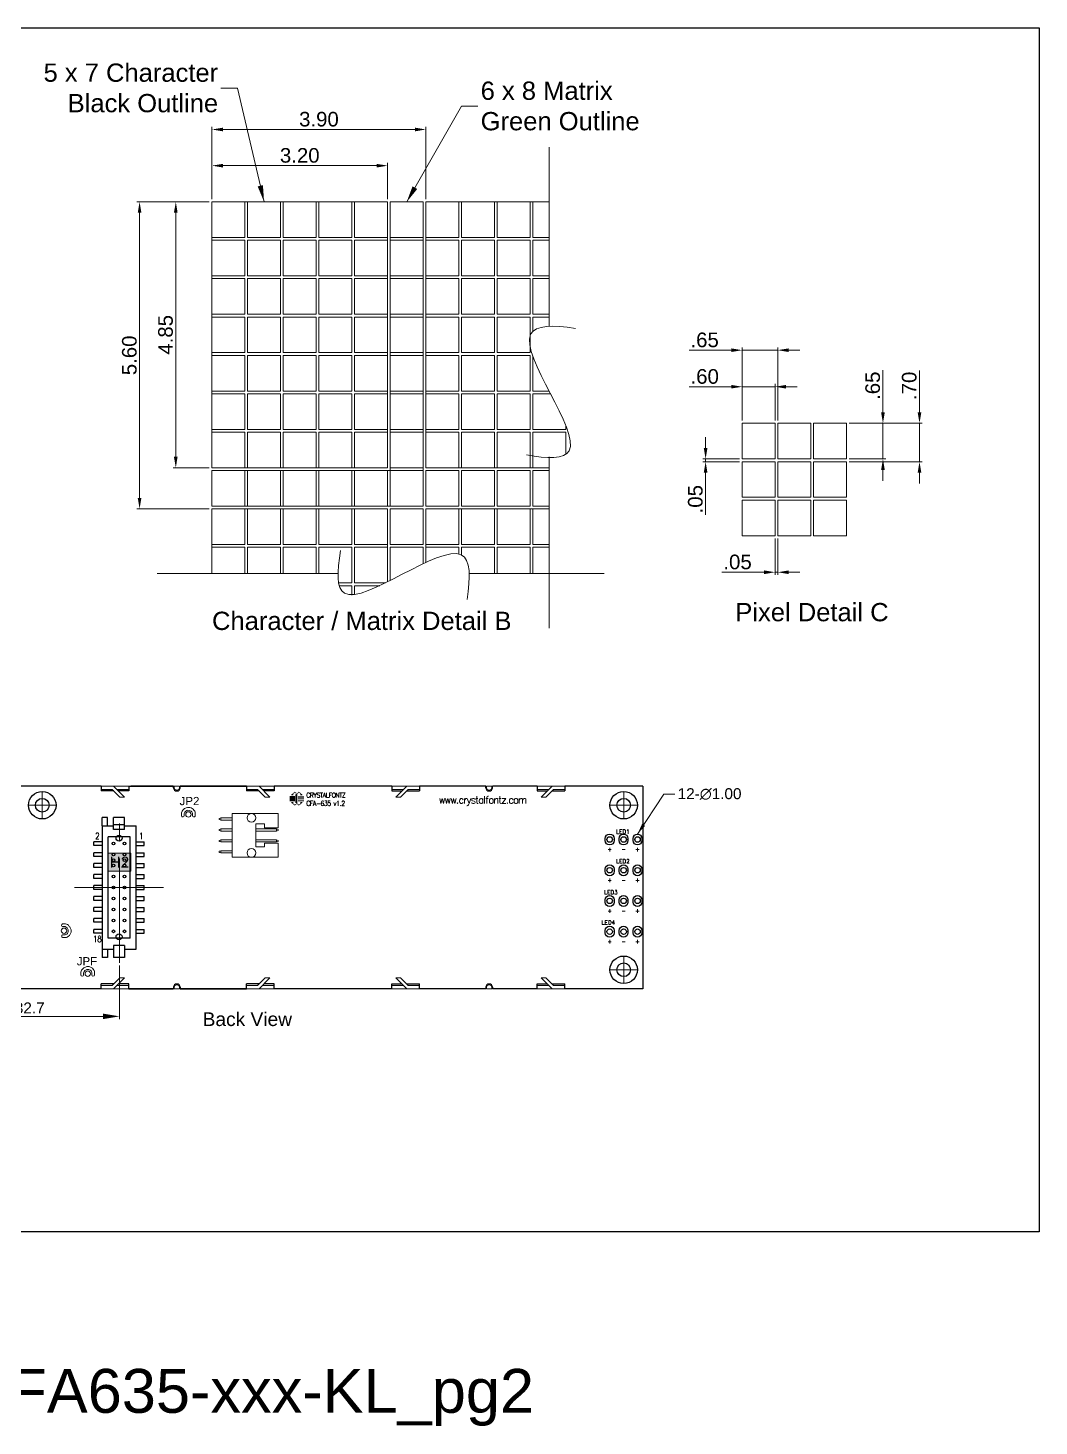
# Model space of a CAD drawing. Extents: x 365 to 1637, y -92 to 444.
# Drawn here: x 461.6 to 645.9, y 188.8 to 443.8 of the extents above; entities that cross this region are included whole.
import ezdxf

# ---------------------------------------------------------------- set-up
doc = ezdxf.new("R2010")
doc.units = 0
doc.linetypes.add('CENTER2', pattern=[28.575, 19.05, -3.175, 3.175, -3.175])
doc.layers.get('DEFPOINTS').update_dxf_attribs({"color": 252, "linetype": 'CONTINUOUS'})
for name, color, linetype, lineweight in [('-Dim_mm', 5, 'CONTINUOUS', 13), ('-Text', 7, 'CONTINUOUS', 9), ('AA Detail', 6, 'CONTINUOUS', 20), ('ACTIVE_AREA', 6, 'CONTINUOUS', 0), ('BEZEL', 7, 'CONTINUOUS', 18), ('CENTER', 1, 'CENTER2', 9), ('Character', 7, 'CONTINUOUS', 20), ('USB', 253, 'CONTINUOUS', 0)]:
    doc.layers.add(name, color=color, linetype=linetype, lineweight=lineweight)
doc.layers.add('OBJ', color=7, linetype='CONTINUOUS')
doc.layers.add('PCB', color=94, linetype='CONTINUOUS')
doc.layers.add('VIEWPORT', color=8, linetype='CONTINUOUS', plot=False)
doc.styles.add('MOBack', font='simplex8.shx', dxfattribs={"height": 2.5})
doc.styles.get("Standard").update_dxf_attribs({"font": 'arial.ttf'})
doc.styles.add('STYLE1', font='arial.ttf')
doc.dimstyles.new('10x LO_mm', dxfattribs={"dimtxt": 2.6666, "dimasz": 2, "dimexe": 0.5, "dimexo": 0.5, "dimgap": 0.5, "dimtad": 1, "dimlfac": 0.1, "dimzin": 4, "dimdsep": 46, "dimtxsty": 'STYLE1', "dimcen": -2.5, "dimclrd": 256, "dimclre": 256, "dimclrt": 256, "dimadec": 0, "dimazin": 0, "dimtp": 0.5, "dimtm": 0.5, "dimtfac": 1, "dimtmove": 0, "dimatfit": 1, "dimfxl": 0, "dimtolj": 1, "dimtzin": 0, "dimlwd": -1, "dimlwe": -1, "dimarcsym": 0})
doc.dimstyles.new('10x_mm', dxfattribs={"dimtxt": 2.66, "dimasz": 2, "dimexe": 0.5, "dimexo": 0.5, "dimgap": 0.5, "dimtad": 1, "dimlfac": 0.1, "dimzin": 4, "dimdsep": 46, "dimtxsty": 'STYLE1', "dimcen": 2.5, "dimclrd": 256, "dimclre": 256, "dimclrt": 256, "dimadec": 0, "dimazin": 0, "dimtp": 0.5, "dimtm": 0.5, "dimtfac": 1, "dimtmove": 0, "dimatfit": 1, "dimfxl": 0, "dimtolj": 1, "dimtzin": 0, "dimlwd": -1, "dimlwe": -1, "dimarcsym": 0})
doc.dimstyles.new('Cfontz_mm', dxfattribs={"dimtxt": 2, "dimasz": 2, "dimexe": 0.5, "dimexo": 0.5, "dimgap": 0.5, "dimtad": 1, "dimzin": 4, "dimdsep": 46, "dimtxsty": 'STYLE1', "dimcen": 2.5, "dimclrd": 256, "dimclre": 256, "dimclrt": 256, "dimadec": 0, "dimazin": 0, "dimtp": 0.5, "dimtm": 0.5, "dimtfac": 1, "dimtmove": 0, "dimatfit": 1, "dimfxl": 0, "dimtolj": 1, "dimtzin": 0, "dimlwd": -1, "dimlwe": -1, "dimarcsym": 0})
doc.dimstyles.new('LO_mm', dxfattribs={"dimtxt": 2.6666, "dimasz": 3, "dimexe": 0.5, "dimexo": 0.5, "dimgap": 0.5, "dimtad": 1, "dimzin": 4, "dimdsep": 46, "dimtxsty": 'STYLE1', "dimcen": -2.5, "dimclrd": 256, "dimclre": 256, "dimclrt": 256, "dimadec": 0, "dimazin": 0, "dimtp": 0.5, "dimtm": 0.5, "dimtfac": 1, "dimtmove": 0, "dimatfit": 1, "dimfxl": 0, "dimtolj": 1, "dimtzin": 0, "dimlwd": -1, "dimlwe": -1, "dimarcsym": 0})

# ---------------------------------------------------------------- blocks, each defined once
blk = doc.blocks.new('*D173')
at = {"layer": '-Dim_mm', "transparency": 16777216}
for p, q in [((589.77, 378.33), (582.11, 378.33)), ((591.77, 372.16), (591.77, 378.83)), ((597.77, 378.33), (591.77, 378.33)), ((597.77, 372.16), (597.77, 378.83)), ((599.77, 378.33), (601.77, 378.33))]:
    blk.add_line(p, q, dxfattribs=at)
for points in [[(589.77, 378.66), (589.77, 378), (591.77, 378.33)], [(599.77, 378.66), (599.77, 378), (597.77, 378.33)]]:
    blk.add_solid(points, dxfattribs=at)
at = {"layer": 'DEFPOINTS', "color": 0, "transparency": 16777216}
for p in [(591.77, 378.33), (591.77, 371.66), (597.77, 371.66)]:
    blk.add_point(p, dxfattribs=at)
at = {"layer": '-Dim_mm', "transparency": 16777216, "insert": (584.94, 380.19), "char_height": 2.667, "attachment_point": 5, "style": 'STYLE1'}
blk.add_mtext('\\A1;.60', dxfattribs=at)
blk = doc.blocks.new('*D174')
at = {"layer": '-Dim_mm', "transparency": 16777216}
for p, q in [((591.77, 372.16), (591.77, 385.5)), ((598.27, 372.16), (598.27, 385.5)), ((589.77, 385), (582.08, 385)), ((598.27, 385), (591.77, 385)), ((600.27, 385), (602.27, 385))]:
    blk.add_line(p, q, dxfattribs=at)
for points in [[(589.77, 385.33), (589.77, 384.66), (591.77, 385)], [(600.27, 385.33), (600.27, 384.66), (598.27, 385)]]:
    blk.add_solid(points, dxfattribs=at)
at = {"layer": 'DEFPOINTS', "color": 0, "transparency": 16777216}
for p in [(591.77, 385), (591.77, 371.66), (598.27, 371.66)]:
    blk.add_point(p, dxfattribs=at)
at = {"layer": '-Dim_mm', "transparency": 16777216, "insert": (584.93, 386.86), "char_height": 2.667, "attachment_point": 5, "style": 'STYLE1'}
blk.add_mtext('\\A1;.65', dxfattribs=at)
blk = doc.blocks.new('*D175')
at = {"layer": '-Dim_mm', "transparency": 16777216}
for p, q in [((617.44, 373.66), (617.44, 381.35)), ((611.27, 371.66), (617.94, 371.66)), ((617.44, 365.16), (617.44, 371.66)), ((611.27, 365.16), (617.94, 365.16)), ((617.44, 363.16), (617.44, 361.16))]:
    blk.add_line(p, q, dxfattribs=at)
for points in [[(617.11, 373.66), (617.77, 373.66), (617.44, 371.66)], [(617.11, 363.16), (617.77, 363.16), (617.44, 365.16)]]:
    blk.add_solid(points, dxfattribs=at)
at = {"layer": 'DEFPOINTS', "color": 0, "transparency": 16777216}
for p in [(610.77, 371.66), (617.44, 371.66), (610.77, 365.16)]:
    blk.add_point(p, dxfattribs=at)
at = {"layer": '-Dim_mm', "transparency": 16777216, "insert": (615.58, 378.51), "char_height": 2.667, "attachment_point": 5, "rotation": 90, "style": 'STYLE1'}
blk.add_mtext('\\A1;.65', dxfattribs=at)
blk = doc.blocks.new('*D176')
at = {"layer": '-Dim_mm', "transparency": 16777216}
for p, q in [((624.11, 373.66), (624.11, 381.32)), ((611.27, 371.66), (624.61, 371.66)), ((624.11, 364.66), (624.11, 371.66)), ((611.27, 364.66), (624.61, 364.66)), ((624.11, 362.66), (624.11, 360.66))]:
    blk.add_line(p, q, dxfattribs=at)
for points in [[(623.77, 373.66), (624.44, 373.66), (624.11, 371.66)], [(623.77, 362.66), (624.44, 362.66), (624.11, 364.66)]]:
    blk.add_solid(points, dxfattribs=at)
at = {"layer": 'DEFPOINTS', "color": 0, "transparency": 16777216}
for p in [(610.77, 371.66), (624.11, 371.66), (610.77, 364.66)]:
    blk.add_point(p, dxfattribs=at)
at = {"layer": '-Dim_mm', "transparency": 16777216, "insert": (622.24, 378.49), "char_height": 2.667, "attachment_point": 5, "rotation": 90, "style": 'STYLE1'}
blk.add_mtext('\\A1;.70', dxfattribs=at)
blk = doc.blocks.new('*D177')
at = {"layer": '-Dim_mm', "transparency": 16777216}
for p, q in [((597.77, 350.66), (597.77, 344)), ((598.27, 350.66), (598.27, 344)), ((595.77, 344.5), (588.08, 344.5)), ((598.27, 344.5), (597.77, 344.5)), ((600.27, 344.5), (602.27, 344.5))]:
    blk.add_line(p, q, dxfattribs=at)
for points in [[(595.77, 344.83), (595.77, 344.16), (597.77, 344.5)], [(600.27, 344.83), (600.27, 344.16), (598.27, 344.5)]]:
    blk.add_solid(points, dxfattribs=at)
at = {"layer": 'DEFPOINTS', "color": 0, "transparency": 16777216}
for p in [(597.77, 351.16), (598.27, 351.16), (597.77, 344.5)]:
    blk.add_point(p, dxfattribs=at)
at = {"layer": '-Dim_mm', "transparency": 16777216, "insert": (590.93, 346.36), "char_height": 2.667, "attachment_point": 5, "style": 'STYLE1'}
blk.add_mtext('\\A1;.05', dxfattribs=at)
blk = doc.blocks.new('*D178')
at = {"layer": '-Dim_mm', "transparency": 16777216}
for p, q in [((585.11, 367.16), (585.11, 369.16)), ((591.27, 365.16), (584.61, 365.16)), ((591.27, 364.66), (584.61, 364.66)), ((585.11, 365.16), (585.11, 364.66)), ((585.11, 362.66), (585.11, 354.97))]:
    blk.add_line(p, q, dxfattribs=at)
for points in [[(584.77, 367.16), (585.44, 367.16), (585.11, 365.16)], [(584.77, 362.66), (585.44, 362.66), (585.11, 364.66)]]:
    blk.add_solid(points, dxfattribs=at)
at = {"layer": 'DEFPOINTS', "color": 0, "transparency": 16777216}
for p in [(585.11, 364.66), (591.77, 365.16), (591.77, 364.66)]:
    blk.add_point(p, dxfattribs=at)
at = {"layer": '-Dim_mm', "transparency": 16777216, "insert": (583.24, 357.82), "char_height": 2.667, "attachment_point": 5, "rotation": 90, "style": 'STYLE1'}
blk.add_mtext('\\A1;.05', dxfattribs=at)
blk = doc.blocks.new('*D188')
at = {"layer": '-Dim_mm', "transparency": 16777216}
for p, q in [((495.11, 412.55), (495.11, 419.15)), ((497.11, 418.65), (525.11, 418.65)), ((527.11, 412.55), (527.11, 419.15))]:
    blk.add_line(p, q, dxfattribs=at)
for points in [[(497.11, 418.98), (497.11, 418.31), (495.11, 418.65)], [(525.11, 418.98), (525.11, 418.31), (527.11, 418.65)]]:
    blk.add_solid(points, dxfattribs=at)
at = {"layer": 'DEFPOINTS', "color": 0, "transparency": 16777216}
for p in [(527.11, 418.65), (495.11, 412.05), (527.11, 412.05)]:
    blk.add_point(p, dxfattribs=at)
at = {"layer": '-Dim_mm', "transparency": 16777216, "insert": (511.11, 420.51), "char_height": 2.66, "attachment_point": 5, "style": 'STYLE1'}
blk.add_mtext('\\A1;3.20', dxfattribs=at)
blk = doc.blocks.new('*D189')
at = {"layer": '-Dim_mm', "transparency": 16777216}
for p, q in [((495.11, 412.55), (495.11, 425.75)), ((497.11, 425.25), (532.11, 425.25)), ((534.11, 412.55), (534.11, 425.75))]:
    blk.add_line(p, q, dxfattribs=at)
for points in [[(497.11, 425.58), (497.11, 424.91), (495.11, 425.25)], [(532.11, 425.58), (532.11, 424.91), (534.11, 425.25)]]:
    blk.add_solid(points, dxfattribs=at)
at = {"layer": 'DEFPOINTS', "color": 0, "transparency": 16777216}
for p in [(534.11, 425.25), (495.11, 412.05), (534.11, 412.05)]:
    blk.add_point(p, dxfattribs=at)
at = {"layer": '-Dim_mm', "transparency": 16777216, "insert": (514.61, 427.11), "char_height": 2.66, "attachment_point": 5, "style": 'STYLE1'}
blk.add_mtext('\\A1;3.90', dxfattribs=at)
blk = doc.blocks.new('*D190')
at = {"layer": '-Dim_mm', "transparency": 16777216}
for p, q in [((494.61, 412.05), (488.01, 412.05)), ((488.51, 410.05), (488.51, 365.55)), ((494.61, 363.55), (488.01, 363.55))]:
    blk.add_line(p, q, dxfattribs=at)
for points in [[(488.17, 410.05), (488.84, 410.05), (488.51, 412.05)], [(488.17, 365.55), (488.84, 365.55), (488.51, 363.55)]]:
    blk.add_solid(points, dxfattribs=at)
at = {"layer": 'DEFPOINTS', "color": 0, "transparency": 16777216}
for p in [(495.11, 412.05), (488.51, 363.55), (495.11, 363.55)]:
    blk.add_point(p, dxfattribs=at)
at = {"layer": '-Dim_mm', "transparency": 16777216, "insert": (486.65, 387.8), "char_height": 2.66, "attachment_point": 5, "rotation": 90, "style": 'STYLE1'}
blk.add_mtext('\\A1;4.85', dxfattribs=at)
blk = doc.blocks.new('*D191')
at = {"layer": '-Dim_mm', "transparency": 16777216}
for p, q in [((494.61, 412.05), (481.41, 412.05)), ((481.91, 410.05), (481.91, 358.05)), ((494.61, 356.05), (481.41, 356.05))]:
    blk.add_line(p, q, dxfattribs=at)
for points in [[(481.57, 410.05), (482.24, 410.05), (481.91, 412.05)], [(481.57, 358.05), (482.24, 358.05), (481.91, 356.05)]]:
    blk.add_solid(points, dxfattribs=at)
at = {"layer": 'DEFPOINTS', "color": 0, "transparency": 16777216}
for p in [(495.11, 412.05), (481.91, 356.05), (495.11, 356.05)]:
    blk.add_point(p, dxfattribs=at)
at = {"layer": '-Dim_mm', "transparency": 16777216, "insert": (480.05, 384.05), "char_height": 2.66, "attachment_point": 5, "rotation": 90, "style": 'STYLE1'}
blk.add_mtext('\\A1;5.60', dxfattribs=at)
blk = doc.blocks.new('*D194')
at = {"layer": '-Dim_mm', "transparency": 16777216}
for p, q in [((445.53, 273.75), (445.53, 263)), ((478.23, 272.75), (478.23, 263)), ((475.23, 263.5), (448.53, 263.5))]:
    blk.add_line(p, q, dxfattribs=at)
for points in [[(448.53, 264), (448.53, 263), (445.53, 263.5)], [(475.23, 264), (475.23, 263), (478.23, 263.5)]]:
    blk.add_solid(points, dxfattribs=at)
at = {"layer": 'DEFPOINTS', "color": 0, "transparency": 16777216}
for p in [(445.53, 274.25), (478.23, 273.25), (445.53, 263.5)]:
    blk.add_point(p, dxfattribs=at)
at = {"layer": '-Dim_mm', "transparency": 16777216, "insert": (461.88, 265.02), "char_height": 2, "attachment_point": 5, "style": 'STYLE1'}
blk.add_mtext('\\A1;32.7', dxfattribs=at)

msp = doc.modelspace()

# ---------------------------------------------------------------- hatches: boundary and pattern name
at = {"layer": '-Text'}
msp.add_hatch(color=9, dxfattribs=at).paths.add_polyline_path([(476.162, 293.239), (480.304, 293.239), (480.304, 290.002), (476.162, 290.002)])

# ---------------------------------------------------------------- linework, layer by layer
at = {"layer": '-Dim_mm'}
for p, q in [((556.608, 389.345), (556.608, 422.047)), ((556.608, 365.556), (556.608, 334.276)), ((518.079, 344.276), (485.108, 344.276)), ((542.002, 344.276), (566.608, 344.276))]:
    msp.add_line(p, q, dxfattribs=at)
for points in [[(552.43, 365.901), (556.255, 365.226), (566.887, 364.763), (546.466, 389.714), (557.328, 389.582), (561.367, 388.981)], [(518.558, 348.453), (517.883, 344.628), (517.421, 333.996), (542.372, 354.417), (542.24, 343.555), (541.638, 339.516)]]:
    msp.add_open_spline(points, degree=3, knots=[1.7718232, 1.7718232, 1.7718232, 1.7718232, 5.4594585, 14.4190278, 18.2769935, 18.2769935, 18.2769935, 18.2769935], dxfattribs=at)
at = {"layer": '-Text', "color": 251}
msp.add_lwpolyline([(476.162, 293.239), (480.304, 293.239), (480.304, 290.002), (476.162, 290.002)], close=True, dxfattribs=at)
at = {"layer": 'AA Detail'}
for points in [[(591.773, 371.663), (597.773, 371.663), (597.773, 365.163), (591.773, 365.163)], [(598.273, 371.663), (604.273, 371.663), (604.273, 365.163), (598.273, 365.163)], [(604.773, 371.663), (610.773, 371.663), (610.773, 365.163), (604.773, 365.163)], [(591.773, 364.663), (597.773, 364.663), (597.773, 358.163), (591.773, 358.163)], [(598.273, 364.663), (604.273, 364.663), (604.273, 358.163), (598.273, 358.163)], [(604.773, 364.663), (610.773, 364.663), (610.773, 358.163), (604.773, 358.163)], [(591.773, 357.663), (597.773, 357.663), (597.773, 351.163), (591.773, 351.163)], [(598.273, 357.663), (604.273, 357.663), (604.273, 351.163), (598.273, 351.163)], [(604.773, 357.663), (610.773, 357.663), (610.773, 351.163), (604.773, 351.163)]]:
    msp.add_lwpolyline(points, close=True, dxfattribs=at)
at = {"layer": 'ACTIVE_AREA'}
for points in [[(501.108, 412.047), (495.108, 412.047), (495.108, 405.547), (501.108, 405.547)], [(507.608, 412.047), (501.608, 412.047), (501.608, 405.547), (507.608, 405.547)], [(514.108, 412.047), (508.108, 412.047), (508.108, 405.547), (514.108, 405.547)], [(520.608, 412.047), (514.608, 412.047), (514.608, 405.547), (520.608, 405.547)], [(527.108, 412.047), (521.108, 412.047), (521.108, 405.547), (527.108, 405.547)], [(533.608, 412.047), (527.608, 412.047), (527.608, 405.547), (533.608, 405.547)], [(540.108, 412.047), (534.108, 412.047), (534.108, 405.547), (540.108, 405.547)], [(546.608, 412.047), (540.608, 412.047), (540.608, 405.547), (546.608, 405.547)], [(553.108, 412.047), (547.108, 412.047), (547.108, 405.547), (553.108, 405.547)], [(501.108, 405.047), (495.108, 405.047), (495.108, 398.547), (501.108, 398.547)], [(507.608, 405.047), (501.608, 405.047), (501.608, 398.547), (507.608, 398.547)], [(514.108, 405.047), (508.108, 405.047), (508.108, 398.547), (514.108, 398.547)], [(520.608, 405.047), (514.608, 405.047), (514.608, 398.547), (520.608, 398.547)], [(527.108, 405.047), (521.108, 405.047), (521.108, 398.547), (527.108, 398.547)], [(533.608, 405.047), (527.608, 405.047), (527.608, 398.547), (533.608, 398.547)], [(540.108, 405.047), (534.108, 405.047), (534.108, 398.547), (540.108, 398.547)], [(546.608, 405.047), (540.608, 405.047), (540.608, 398.547), (546.608, 398.547)], [(553.108, 405.047), (547.108, 405.047), (547.108, 398.547), (553.108, 398.547)], [(501.108, 398.047), (495.108, 398.047), (495.108, 391.547), (501.108, 391.547)], [(507.608, 398.047), (501.608, 398.047), (501.608, 391.547), (507.608, 391.547)], [(514.108, 398.047), (508.108, 398.047), (508.108, 391.547), (514.108, 391.547)], [(520.608, 398.047), (514.608, 398.047), (514.608, 391.547), (520.608, 391.547)], [(527.108, 398.047), (521.108, 398.047), (521.108, 391.547), (527.108, 391.547)], [(533.608, 398.047), (527.608, 398.047), (527.608, 391.547), (533.608, 391.547)], [(540.108, 398.047), (534.108, 398.047), (534.108, 391.547), (540.108, 391.547)], [(546.608, 398.047), (540.608, 398.047), (540.608, 391.547), (546.608, 391.547)], [(553.108, 398.047), (547.108, 398.047), (547.108, 391.547), (553.108, 391.547)], [(501.108, 391.047), (495.108, 391.047), (495.108, 384.547), (501.108, 384.547)], [(507.608, 391.047), (501.608, 391.047), (501.608, 384.547), (507.608, 384.547)], [(514.108, 391.047), (508.108, 391.047), (508.108, 384.547), (514.108, 384.547)], [(520.608, 391.047), (514.608, 391.047), (514.608, 384.547), (520.608, 384.547)], [(527.108, 391.047), (521.108, 391.047), (521.108, 384.547), (527.108, 384.547)], [(533.608, 391.047), (527.608, 391.047), (527.608, 384.547), (533.608, 384.547)], [(540.108, 391.047), (534.108, 391.047), (534.108, 384.547), (540.108, 384.547)], [(546.608, 391.047), (540.608, 391.047), (540.608, 384.547), (546.608, 384.547)], [(553.108, 391.047), (547.108, 391.047), (547.108, 384.547), (553.108, 384.547)], [(501.108, 384.047), (495.108, 384.047), (495.108, 377.547), (501.108, 377.547)], [(507.608, 384.047), (501.608, 384.047), (501.608, 377.547), (507.608, 377.547)], [(514.108, 384.047), (508.108, 384.047), (508.108, 377.547), (514.108, 377.547)], [(520.608, 384.047), (514.608, 384.047), (514.608, 377.547), (520.608, 377.547)], [(527.108, 384.047), (521.108, 384.047), (521.108, 377.547), (527.108, 377.547)], [(533.608, 384.047), (527.608, 384.047), (527.608, 377.547), (533.608, 377.547)], [(540.108, 384.047), (534.108, 384.047), (534.108, 377.547), (540.108, 377.547)], [(546.608, 384.047), (540.608, 384.047), (540.608, 377.547), (546.608, 377.547)], [(553.108, 384.047), (547.108, 384.047), (547.108, 377.547), (553.108, 377.547)], [(501.108, 377.047), (495.108, 377.047), (495.108, 370.547), (501.108, 370.547)], [(507.608, 377.047), (501.608, 377.047), (501.608, 370.547), (507.608, 370.547)], [(514.108, 377.047), (508.108, 377.047), (508.108, 370.547), (514.108, 370.547)], [(520.608, 377.047), (514.608, 377.047), (514.608, 370.547), (520.608, 370.547)], [(527.108, 377.047), (521.108, 377.047), (521.108, 370.547), (527.108, 370.547)], [(533.608, 377.047), (527.608, 377.047), (527.608, 370.547), (533.608, 370.547)], [(540.108, 377.047), (534.108, 377.047), (534.108, 370.547), (540.108, 370.547)], [(546.608, 377.047), (540.608, 377.047), (540.608, 370.547), (546.608, 370.547)], [(553.108, 377.047), (547.108, 377.047), (547.108, 370.547), (553.108, 370.547)], [(501.108, 370.047), (495.108, 370.047), (495.108, 363.547), (501.108, 363.547)], [(507.608, 370.047), (501.608, 370.047), (501.608, 363.547), (507.608, 363.547)], [(514.108, 370.047), (508.108, 370.047), (508.108, 363.547), (514.108, 363.547)], [(520.608, 370.047), (514.608, 370.047), (514.608, 363.547), (520.608, 363.547)], [(527.108, 370.047), (521.108, 370.047), (521.108, 363.547), (527.108, 363.547)], [(533.608, 370.047), (527.608, 370.047), (527.608, 363.547), (533.608, 363.547)], [(540.108, 370.047), (534.108, 370.047), (534.108, 363.547), (540.108, 363.547)], [(546.608, 370.047), (540.608, 370.047), (540.608, 363.547), (546.608, 363.547)], [(553.108, 370.047), (547.108, 370.047), (547.108, 363.547), (553.108, 363.547)], [(501.108, 363.047), (495.108, 363.047), (495.108, 356.547), (501.108, 356.547)], [(507.608, 363.047), (501.608, 363.047), (501.608, 356.547), (507.608, 356.547)], [(514.108, 363.047), (508.108, 363.047), (508.108, 356.547), (514.108, 356.547)], [(520.608, 363.047), (514.608, 363.047), (514.608, 356.547), (520.608, 356.547)], [(527.108, 363.047), (521.108, 363.047), (521.108, 356.547), (527.108, 356.547)], [(533.608, 363.047), (527.608, 363.047), (527.608, 356.547), (533.608, 356.547)], [(540.108, 363.047), (534.108, 363.047), (534.108, 356.547), (540.108, 356.547)], [(546.608, 363.047), (540.608, 363.047), (540.608, 356.547), (546.608, 356.547)], [(553.108, 363.047), (547.108, 363.047), (547.108, 356.547), (553.108, 356.547)], [(501.108, 356.047), (495.108, 356.047), (495.108, 349.547), (501.108, 349.547)], [(507.608, 356.047), (501.608, 356.047), (501.608, 349.547), (507.608, 349.547)], [(514.108, 356.047), (508.108, 356.047), (508.108, 349.547), (514.108, 349.547)], [(520.608, 356.047), (514.608, 356.047), (514.608, 349.547), (520.608, 349.547)], [(527.108, 356.047), (521.108, 356.047), (521.108, 349.547), (527.108, 349.547)], [(533.608, 356.047), (527.608, 356.047), (527.608, 349.547), (533.608, 349.547)], [(540.108, 356.047), (534.108, 356.047), (534.108, 349.547), (540.108, 349.547)], [(546.608, 356.047), (540.608, 356.047), (540.608, 349.547), (546.608, 349.547)], [(553.108, 356.047), (547.108, 356.047), (547.108, 349.547), (553.108, 349.547)]]:
    msp.add_lwpolyline(points, close=True, dxfattribs=at)
for points in [[(556.608, 412.047), (553.608, 412.047), (553.608, 405.547), (556.608, 405.547)], [(556.608, 405.047), (553.608, 405.047), (553.608, 398.547), (556.608, 398.547)], [(556.608, 398.047), (553.608, 398.047), (553.608, 391.547), (556.608, 391.547)], [(556.608, 391.047), (553.608, 391.047), (553.608, 388.433)], [(553.608, 383.836), (553.608, 377.547), (556.558, 377.547)], [(556.817, 377.047), (553.608, 377.047), (553.608, 370.547), (559.608, 370.547), (559.608, 371.275)], [(559.608, 365.989), (559.608, 370.047), (553.608, 370.047), (553.608, 363.547), (556.608, 363.547)], [(556.608, 363.047), (553.608, 363.047), (553.608, 356.547), (556.608, 356.547)], [(556.608, 356.047), (553.608, 356.047), (553.608, 349.547), (556.608, 349.547)], [(501.108, 344.276), (501.108, 349.047), (495.108, 349.047), (495.108, 344.276)], [(507.608, 344.276), (507.608, 349.047), (501.608, 349.047), (501.608, 344.276)], [(514.108, 344.276), (514.108, 349.047), (508.108, 349.047), (508.108, 344.276)], [(518.191, 342.547), (520.608, 342.547), (520.608, 349.047), (514.608, 349.047), (514.608, 344.276)], [(527.108, 342.735), (527.108, 349.047), (521.108, 349.047), (521.108, 342.547), (526.729, 342.547)], [(533.608, 346.042), (533.608, 349.047), (527.608, 349.047), (527.608, 342.986)], [(540.108, 347.831), (540.108, 349.047), (534.108, 349.047), (534.108, 346.277)], [(546.608, 344.276), (546.608, 349.047), (540.608, 349.047), (540.608, 347.645)], [(553.108, 344.276), (553.108, 349.047), (547.108, 349.047), (547.108, 344.276)], [(556.608, 349.047), (553.608, 349.047), (553.608, 344.276)], [(520.608, 340.322), (520.608, 342.047), (518.308, 342.047)], [(525.69, 342.047), (521.108, 342.047), (521.108, 340.563)]]:
    msp.add_lwpolyline(points, dxfattribs=at)
at = {"layer": 'BEZEL'}
for p, q in [((479.919, 305.502), (474.919, 305.502)), ((476.934, 304.902), (474.919, 304.902)), ((476.934, 304.902), (478.334, 303.502)), ((477.182, 305.502), (479.183, 303.502)), ((479.919, 304.902), (477.782, 304.902)), ((478.334, 303.502), (479.183, 303.502)), ((488.694, 304.902), (488.694, 304.902)), ((506.419, 305.502), (501.419, 305.502)), ((503.434, 304.902), (501.419, 304.902)), ((503.434, 304.902), (504.834, 303.502)), ((503.682, 305.502), (505.683, 303.502)), ((506.419, 304.902), (504.282, 304.902)), ((504.834, 303.502), (505.683, 303.502)), ((527.919, 305.502), (532.919, 305.502)), ((527.919, 304.902), (530.055, 304.902)), ((530.655, 305.502), (528.655, 303.502)), ((529.503, 303.502), (528.655, 303.502)), ((530.904, 304.902), (529.503, 303.502)), ((530.904, 304.902), (532.919, 304.902)), ((554.419, 305.502), (559.419, 305.502)), ((554.419, 304.902), (556.555, 304.902)), ((557.155, 305.502), (555.155, 303.502)), ((556.003, 303.502), (555.155, 303.502)), ((557.404, 304.902), (556.003, 303.502)), ((557.404, 304.902), (559.419, 304.902)), ((476.934, 269.102), (478.334, 270.503)), ((477.182, 268.502), (479.183, 270.503)), ((478.334, 270.503), (479.183, 270.503)), ((503.434, 269.102), (504.834, 270.503)), ((503.682, 268.502), (505.683, 270.503)), ((504.834, 270.503), (505.683, 270.503)), ((529.503, 270.503), (528.655, 270.503)), ((530.655, 268.502), (528.655, 270.503)), ((530.904, 269.102), (529.503, 270.503)), ((556.003, 270.503), (555.155, 270.503)), ((557.155, 268.502), (555.155, 270.503)), ((557.404, 269.102), (556.003, 270.503)), ((476.934, 269.102), (474.919, 269.102)), ((479.919, 268.502), (474.919, 268.502)), ((479.919, 269.102), (477.782, 269.102)), ((503.434, 269.102), (501.419, 269.102)), ((506.419, 268.502), (501.419, 268.502)), ((506.419, 269.102), (504.282, 269.102)), ((527.919, 269.102), (530.055, 269.102)), ((527.919, 268.502), (532.919, 268.502)), ((530.904, 269.102), (532.919, 269.102)), ((554.419, 269.102), (556.555, 269.102)), ((554.419, 268.502), (559.419, 268.502)), ((557.404, 269.102), (559.419, 269.102))]:
    msp.add_line(p, q, dxfattribs=at)
for points in [[(488.194, 305.502), (488.194, 305.251, 0.4142136), (488.694, 304.751, 0.4142136), (489.194, 305.251), (489.194, 305.502)], [(545.144, 305.502), (545.144, 305.251, 0.4142136), (545.644, 304.751, 0.4142136), (546.144, 305.251), (546.144, 305.502)], [(488.194, 268.502), (488.194, 268.753, -0.4142136), (488.694, 269.253, -0.4142136), (489.194, 268.753), (489.194, 268.502)], [(545.144, 268.502), (545.144, 268.753, -0.4142136), (545.644, 269.253, -0.4142136), (546.144, 268.753), (546.144, 268.502)]]:
    msp.add_lwpolyline(points, format="xyb", close=True, dxfattribs=at)
at = {"layer": 'CENTER'}
for p, q in [((464.169, 299.502), (464.169, 304.502)), ((570.169, 299.502), (570.169, 304.502)), ((461.669, 302.002), (466.669, 302.002)), ((567.669, 302.002), (572.669, 302.002)), ((478.233, 273.252), (478.233, 300.752)), ((470.069, 287.002), (486.269, 287.002)), ((570.169, 269.502), (570.169, 274.502)), ((567.669, 272.002), (572.669, 272.002))]:
    msp.add_line(p, q, dxfattribs=at)
at = {"layer": 'Character'}
msp.add_lwpolyline([(495.108, 363.547), (527.108, 363.547), (527.108, 412.047), (495.108, 412.047)], close=True, dxfattribs=at)
at = {"layer": 'Character', "color": 3}
msp.add_lwpolyline([(533.608, 412.047), (533.608, 356.547), (495.108, 356.547), (495.108, 363.047), (527.608, 363.047), (527.608, 412.047)], close=True, dxfattribs=at)
at = {"layer": 'Character'}
for points in [[(556.608, 412.047), (534.108, 412.047), (534.108, 363.547), (556.608, 363.547)], [(527.108, 342.735), (527.108, 356.047), (495.108, 356.047), (495.108, 344.276)], [(556.608, 356.047), (534.108, 356.047), (534.108, 346.277)]]:
    msp.add_lwpolyline(points, dxfattribs=at)
at = {"layer": 'OBJ'}
for p, q in [((476.069, 299.752), (475.069, 299.752)), ((475.069, 298.252), (475.069, 299.752)), ((476.069, 298.252), (476.069, 299.752))]:
    msp.add_line(p, q, dxfattribs=at)
at = {"layer": 'OBJ', "ltscale": 0.1}
for p, q in [((477.169, 297.56), (477.169, 299.752)), ((479.169, 299.752), (477.169, 299.752)), ((479.169, 298.451), (477.169, 298.451)), ((479.169, 297.56), (479.169, 299.752)), ((475.069, 298.252), (475.069, 275.752)), ((475.069, 298.252), (477.169, 298.252)), ((476.169, 277.752), (476.169, 296.252)), ((480.169, 296.252), (476.169, 296.252)), ((479.169, 297.56), (477.169, 297.56)), ((479.169, 298.252), (481.269, 298.252)), ((480.169, 277.752), (480.169, 296.252)), ((481.269, 275.752), (481.269, 298.252)), ((475.069, 295.352), (473.569, 295.352)), ((473.569, 294.652), (473.569, 295.352)), ((475.069, 294.652), (473.569, 294.652)), ((475.069, 293.352), (473.569, 293.352)), ((473.569, 292.652), (473.569, 293.352)), ((481.269, 295.352), (482.769, 295.352)), ((481.269, 294.652), (482.769, 294.652)), ((481.269, 293.352), (482.769, 293.352)), ((482.769, 294.652), (482.769, 295.352)), ((482.769, 292.652), (482.769, 293.352)), ((475.069, 292.652), (473.569, 292.652)), ((475.069, 291.352), (473.569, 291.352)), ((473.569, 290.652), (473.569, 291.352)), ((481.269, 292.652), (482.769, 292.652)), ((481.269, 291.352), (482.769, 291.352)), ((482.769, 290.652), (482.769, 291.352)), ((475.069, 290.652), (473.569, 290.652)), ((475.069, 289.352), (473.569, 289.352)), ((473.569, 288.652), (473.569, 289.352)), ((475.069, 288.652), (473.569, 288.652)), ((481.269, 290.652), (482.769, 290.652)), ((481.269, 289.352), (482.769, 289.352)), ((481.269, 288.652), (482.769, 288.652)), ((482.769, 288.652), (482.769, 289.352)), ((475.069, 287.352), (473.569, 287.352)), ((473.569, 286.652), (473.569, 287.352)), ((475.069, 286.652), (473.569, 286.652)), ((481.269, 287.352), (482.769, 287.352)), ((481.269, 286.652), (482.769, 286.652)), ((482.769, 286.652), (482.769, 287.352)), ((475.069, 285.352), (473.569, 285.352)), ((473.569, 284.652), (473.569, 285.352)), ((475.069, 284.652), (473.569, 284.652)), ((475.069, 283.352), (473.569, 283.352)), ((473.569, 282.652), (473.569, 283.352)), ((481.269, 285.352), (482.769, 285.352)), ((481.269, 284.652), (482.769, 284.652)), ((481.269, 283.352), (482.769, 283.352)), ((482.769, 284.652), (482.769, 285.352)), ((482.769, 282.652), (482.769, 283.352)), ((475.069, 282.652), (473.569, 282.652)), ((475.069, 281.352), (473.569, 281.352)), ((473.569, 280.652), (473.569, 281.352)), ((475.069, 280.652), (473.569, 280.652)), ((481.269, 282.652), (482.769, 282.652)), ((481.269, 281.352), (482.769, 281.352)), ((481.269, 280.652), (482.769, 280.652)), ((482.769, 280.652), (482.769, 281.352)), ((475.069, 279.352), (473.569, 279.352)), ((473.569, 278.652), (473.569, 279.352)), ((475.069, 278.652), (473.569, 278.652)), ((481.269, 279.352), (482.769, 279.352)), ((481.269, 278.652), (482.769, 278.652)), ((482.769, 278.652), (482.769, 279.352)), ((475.069, 275.752), (475.069, 274.252)), ((475.069, 275.752), (477.169, 275.752)), ((476.069, 275.752), (476.069, 274.252)), ((480.169, 277.752), (476.169, 277.752)), ((477.169, 276.444), (477.169, 274.252)), ((479.169, 276.444), (477.169, 276.444)), ((479.169, 276.444), (479.169, 274.252)), ((479.169, 275.752), (481.269, 275.752)), ((476.069, 274.252), (475.069, 274.252)), ((479.169, 274.252), (477.169, 274.252))]:
    msp.add_line(p, q, dxfattribs=at)
at = {"layer": 'OBJ', "linetype": 'Continuous', "lineweight": 0, "flags": 128}
for points in [[(489.572, 300.06), (489.572, 300.604), (489.612, 300.796), (489.692, 300.936), (489.816, 301.112), (490.004, 301.281), (490.124, 301.385), (490.264, 301.473), (490.408, 301.521), (490.62, 301.609), (491.057, 301.605), (491.293, 301.533), (491.661, 301.301), (491.817, 301.125), (491.957, 300.92), (492.029, 300.768), (492.041, 300.04), (491.997, 299.947), (491.905, 299.899), (491.733, 299.895), (491.625, 299.951), (491.577, 300.056), (491.581, 300.556), (491.505, 300.672), (491.433, 300.824), (491.293, 300.932), (491.141, 301.008), (490.988, 301.064), (490.672, 301.08), (490.516, 301.024), (490.252, 300.876), (490.136, 300.716), (490.06, 300.504), (490.024, 300.312), (490.024, 300.044), (489.956, 299.951), (489.844, 299.891), (489.684, 299.903), (489.608, 299.96), (489.572, 300.048)], [(467.868, 280.349), (468.412, 280.349), (468.605, 280.309), (468.745, 280.229), (468.921, 280.105), (469.089, 279.917), (469.193, 279.797), (469.281, 279.657), (469.329, 279.513), (469.417, 279.301), (469.413, 278.864), (469.341, 278.628), (469.109, 278.26), (468.933, 278.104), (468.729, 277.964), (468.577, 277.892), (467.848, 277.88), (467.756, 277.924), (467.708, 278.016), (467.704, 278.188), (467.76, 278.296), (467.864, 278.344), (468.364, 278.34), (468.48, 278.416), (468.633, 278.488), (468.741, 278.628), (468.817, 278.78), (468.873, 278.932), (468.889, 279.249), (468.833, 279.405), (468.685, 279.669), (468.525, 279.785), (468.312, 279.861), (468.12, 279.897), (467.852, 279.897), (467.76, 279.965), (467.7, 280.077), (467.712, 280.237), (467.768, 280.313), (467.856, 280.349)], [(471.216, 271.02), (471.216, 271.565), (471.256, 271.757), (471.336, 271.897), (471.46, 272.073), (471.648, 272.241), (471.768, 272.346), (471.908, 272.434), (472.052, 272.482), (472.265, 272.57), (472.701, 272.566), (472.937, 272.494), (473.305, 272.262), (473.461, 272.085), (473.601, 271.881), (473.673, 271.729), (473.685, 271), (473.641, 270.908), (473.549, 270.86), (473.377, 270.856), (473.269, 270.912), (473.221, 271.016), (473.225, 271.517), (473.149, 271.633), (473.077, 271.785), (472.937, 271.893), (472.785, 271.969), (472.633, 272.025), (472.317, 272.041), (472.16, 271.985), (471.896, 271.837), (471.78, 271.677), (471.704, 271.465), (471.668, 271.273), (471.668, 271.004), (471.6, 270.912), (471.488, 270.852), (471.328, 270.864), (471.252, 270.92), (471.216, 271.008)]]:
    msp.add_lwpolyline(points, dxfattribs=at)
at = {"layer": 'OBJ', "linetype": 'Continuous', "lineweight": 0}
for centre in [(490.808, 300.32), (468.128, 279.113), (472.453, 271.281)]:
    msp.add_circle(centre, 0.494, dxfattribs=at)
at = {"layer": 'OBJ'}
for centre, radius in [((478.169, 296.002), 0.55), ((477.169, 295.002), 0.25), ((477.169, 293.002), 0.25), ((479.169, 295.002), 0.25), ((479.169, 293.002), 0.25), ((477.169, 292.002), 0.25), ((479.169, 292.002), 0.25)]:
    msp.add_circle(centre, radius, dxfattribs=at)
at = {"layer": 'OBJ', "ltscale": 0.1}
for centre, radius in [((477.169, 291.002), 0.25), ((479.169, 291.002), 0.25), ((477.169, 289.002), 0.25), ((479.169, 289.002), 0.25), ((477.169, 287.002), 0.25), ((479.169, 287.002), 0.25), ((477.169, 285.002), 0.25), ((477.169, 283.002), 0.25), ((479.169, 285.002), 0.25), ((479.169, 283.002), 0.25), ((477.169, 281.002), 0.25), ((479.169, 281.002), 0.25), ((477.169, 279.002), 0.25), ((478.169, 278.002), 0.55), ((479.169, 279.002), 0.25)]:
    msp.add_circle(centre, radius, dxfattribs=at)
at = {"layer": 'OBJ', "color": 255}
for points in [[(509.267, 303.706), (510.221, 303.706), (509.267, 302.698), (510.221, 302.698)], [(509.582, 303.958), (510.212, 304.462), (509.96, 304.099), (510.212, 304.3)], [(509.96, 303.8), (509.582, 303.8), (509.96, 304.099), (509.582, 303.958)], [(510.212, 304.3), (510.402, 304.148), (510.212, 304.462), (510.503, 304.228)], [(510.316, 303.958), (510.946, 304.462), (510.694, 304.099), (510.946, 304.3)], [(510.316, 303.958), (510.316, 302.446), (510.694, 304.099), (510.694, 302.304)], [(510.788, 303.58), (510.788, 303.706), (511.891, 303.58), (511.891, 303.706)], [(510.788, 303.485), (510.788, 303.359), (511.891, 303.485), (511.891, 303.359)], [(510.946, 304.3), (510.946, 304.462), (511.324, 303.998), (511.576, 303.958)], [(511.198, 303.8), (511.198, 304.099), (511.324, 303.8), (511.324, 303.998)], [(511.324, 303.8), (511.324, 303.998), (511.576, 303.8), (511.576, 303.958)], [(509.582, 302.603), (509.96, 302.603), (509.582, 302.446), (509.96, 302.304)], [(509.582, 302.446), (510.212, 301.942), (509.96, 302.304), (510.212, 302.103)], [(510.212, 301.942), (510.212, 302.103), (510.503, 302.175), (510.402, 302.255)], [(510.316, 302.446), (510.946, 301.942), (510.694, 302.304), (510.946, 302.103)], [(510.788, 303.265), (510.788, 303.139), (511.891, 303.265), (511.891, 303.139)], [(510.788, 302.918), (510.788, 303.044), (511.891, 302.918), (511.891, 303.044)], [(510.788, 302.698), (510.788, 302.824), (511.891, 302.698), (511.891, 302.824)], [(510.946, 301.942), (510.946, 302.103), (511.576, 302.446), (511.324, 302.405)], [(511.198, 302.603), (511.324, 302.603), (511.198, 302.304), (511.324, 302.405)], [(511.324, 302.603), (511.324, 302.405), (511.576, 302.603), (511.576, 302.446)]]:
    msp.add_solid(points, dxfattribs=at)
at = {"layer": 'PCB'}
for p, q in [((474.919, 305.502), (431.669, 305.502)), ((479.919, 305.502), (488.094, 305.502)), ((488.094, 305.502), (480.299, 305.502)), ((488.094, 305.204), (488.094, 305.502)), ((489.294, 305.502), (501.419, 305.502)), ((501.419, 305.502), (489.294, 305.502)), ((489.294, 305.204), (489.294, 305.502)), ((527.919, 305.502), (506.419, 305.502)), ((545.044, 305.502), (532.919, 305.502)), ((545.044, 305.502), (532.919, 305.502)), ((545.044, 305.204), (545.044, 305.502)), ((554.419, 305.502), (546.244, 305.502)), ((554.419, 305.502), (546.244, 305.502)), ((546.244, 305.204), (546.244, 305.502)), ((573.669, 305.502), (559.419, 305.502)), ((573.669, 305.502), (573.669, 268.502)), ((474.919, 268.502), (431.669, 268.502)), ((479.919, 268.502), (488.094, 268.502)), ((488.094, 268.502), (479.919, 268.502)), ((488.094, 268.8), (488.094, 268.502)), ((489.294, 268.8), (489.294, 268.502)), ((489.294, 268.502), (501.419, 268.502)), ((501.419, 268.502), (489.294, 268.502)), ((527.919, 268.502), (506.419, 268.502)), ((545.044, 268.502), (532.919, 268.502)), ((545.044, 268.8), (545.044, 268.502)), ((546.244, 268.8), (546.244, 268.502)), ((554.419, 268.502), (546.244, 268.502)), ((573.669, 268.502), (559.419, 268.502))]:
    msp.add_line(p, q, dxfattribs=at)
at = {"layer": 'PCB', "ltscale": 10}
for p, q in [((474.919, 305.502), (474.919, 304.602)), ((477.234, 304.602), (474.919, 304.602)), ((479.919, 304.602), (478.082, 304.602)), ((479.919, 305.502), (479.919, 304.602)), ((501.419, 305.502), (501.419, 304.602)), ((503.734, 304.602), (501.419, 304.602)), ((506.419, 304.602), (504.582, 304.602)), ((506.419, 305.502), (506.419, 304.602)), ((527.919, 305.502), (527.919, 304.602)), ((527.919, 304.602), (529.755, 304.602)), ((530.604, 304.602), (532.919, 304.602)), ((532.919, 305.502), (532.919, 304.602)), ((554.419, 305.502), (554.419, 304.602)), ((554.419, 304.602), (556.255, 304.602)), ((557.104, 304.602), (559.419, 304.602)), ((559.419, 305.502), (559.419, 304.602)), ((474.919, 268.502), (474.919, 269.402)), ((477.234, 269.402), (474.919, 269.402)), ((479.919, 269.402), (478.082, 269.402)), ((479.919, 268.502), (479.919, 269.402)), ((501.419, 268.502), (501.419, 269.402)), ((503.734, 269.402), (501.419, 269.402)), ((506.419, 269.402), (504.582, 269.402)), ((506.419, 268.502), (506.419, 269.402)), ((527.919, 269.402), (529.755, 269.402)), ((527.919, 268.502), (527.919, 269.402)), ((530.604, 269.402), (532.919, 269.402)), ((532.919, 268.502), (532.919, 269.402)), ((554.419, 268.502), (554.419, 269.402)), ((554.419, 269.402), (556.255, 269.402)), ((557.104, 269.402), (559.419, 269.402)), ((559.419, 268.502), (559.419, 269.402))]:
    msp.add_line(p, q, dxfattribs=at)
at = {"layer": 'PCB'}
for points in [[(568.416, 295.552, -1), (566.816, 295.552), (566.816, 295.952, -1), (568.416, 295.952)], [(570.956, 295.552, -1), (569.356, 295.552), (569.356, 295.952, -1), (570.956, 295.952)], [(573.496, 295.552, -1), (571.896, 295.552), (571.896, 295.952, -1), (573.496, 295.952)], [(568.416, 289.952, -1), (566.816, 289.952), (566.816, 290.352, -1), (568.416, 290.352)], [(570.956, 289.952, -1), (569.356, 289.952), (569.356, 290.352, -1), (570.956, 290.352)], [(573.496, 289.952, -1), (571.896, 289.952), (571.896, 290.352, -1), (573.496, 290.352)], [(568.416, 284.352, -1), (566.816, 284.352), (566.816, 284.752, -1), (568.416, 284.752)], [(570.956, 284.352, -1), (569.356, 284.352), (569.356, 284.752, -1), (570.956, 284.752)], [(573.496, 284.352, -1), (571.896, 284.352), (571.896, 284.752, -1), (573.496, 284.752)], [(568.416, 278.752, -1), (566.816, 278.752), (566.816, 279.152, -1), (568.416, 279.152)], [(570.956, 278.752, -1), (569.356, 278.752), (569.356, 279.152, -1), (570.956, 279.152)], [(573.496, 278.752, -1), (571.896, 278.752), (571.896, 279.152, -1), (573.496, 279.152)]]:
    msp.add_lwpolyline(points, format="xyb", close=True, dxfattribs=at)
for centre, radius in [((464.169, 302.002), 2.5), ((570.169, 302.002), 2.5), ((464.169, 302.002), 1.25), ((570.169, 302.002), 1.25), ((567.616, 295.752), 0.5), ((570.156, 295.752), 0.5), ((572.696, 295.752), 0.5), ((567.616, 290.152), 0.5), ((570.156, 290.152), 0.5), ((572.696, 290.152), 0.5), ((567.616, 284.552), 0.5), ((570.156, 284.552), 0.5), ((572.696, 284.552), 0.5), ((567.616, 278.952), 0.5), ((570.156, 278.952), 0.5), ((572.696, 278.952), 0.5), ((570.169, 272.002), 2.5), ((570.169, 272.002), 1.25)]:
    msp.add_circle(centre, radius, dxfattribs=at)
for centre, start, end in [((488.694, 305.204), 180, 0), ((545.644, 305.204), 180, 0), ((488.694, 268.8), 0, 180), ((545.644, 268.8), 0, 180)]:
    msp.add_arc(centre, 0.6, start, end, dxfattribs=at)
at = {"layer": 'USB'}
for p, q in [((496.724, 299.702), (496.424, 299.598)), ((496.724, 299.702), (496.424, 299.598)), ((496.424, 299.407), (496.424, 299.598)), ((496.424, 299.407), (496.424, 299.598)), ((496.724, 299.302), (496.424, 299.407)), ((496.724, 299.302), (496.424, 299.407)), ((498.794, 299.702), (496.724, 299.702)), ((496.724, 299.302), (496.724, 299.702)), ((498.794, 299.702), (496.724, 299.702)), ((496.724, 299.302), (496.724, 299.702)), ((498.794, 299.302), (496.724, 299.302)), ((498.794, 299.302), (496.724, 299.302)), ((507.194, 300.502), (498.794, 300.502)), ((498.794, 300.502), (498.794, 292.502)), ((503.094, 294.402), (503.094, 298.602)), ((503.094, 298.602), (504.694, 298.602)), ((504.694, 298.602), (504.694, 297.902)), ((507.194, 297.902), (507.194, 300.502)), ((496.724, 297.702), (496.424, 297.598)), ((496.724, 297.702), (496.424, 297.598)), ((496.424, 297.407), (496.424, 297.598)), ((496.424, 297.407), (496.424, 297.598)), ((496.724, 297.302), (496.424, 297.407)), ((496.724, 297.302), (496.424, 297.407)), ((498.794, 297.702), (496.724, 297.702)), ((496.724, 297.302), (496.724, 297.702)), ((498.794, 297.702), (496.724, 297.702)), ((496.724, 297.302), (496.724, 297.702)), ((498.794, 297.302), (496.724, 297.302)), ((498.794, 297.302), (496.724, 297.302)), ((506.894, 297.702), (503.094, 297.702)), ((506.894, 297.702), (503.094, 297.702)), ((506.894, 297.302), (503.094, 297.302)), ((506.894, 297.302), (503.094, 297.302)), ((504.694, 297.902), (507.194, 297.902)), ((506.894, 297.702), (507.194, 297.598)), ((506.894, 297.302), (506.894, 297.702)), ((506.894, 297.702), (507.194, 297.598)), ((506.894, 297.302), (506.894, 297.702)), ((506.894, 297.302), (507.194, 297.407)), ((506.894, 297.302), (507.194, 297.407)), ((507.194, 297.407), (507.194, 297.598)), ((507.194, 297.407), (507.194, 297.598)), ((496.724, 295.702), (496.424, 295.598)), ((496.724, 295.702), (496.424, 295.598)), ((496.424, 295.407), (496.424, 295.598)), ((496.424, 295.407), (496.424, 295.598)), ((496.724, 295.302), (496.424, 295.407)), ((496.724, 295.302), (496.424, 295.407)), ((496.724, 293.702), (496.424, 293.598)), ((496.724, 293.702), (496.424, 293.598)), ((496.424, 293.407), (496.424, 293.598)), ((496.424, 293.407), (496.424, 293.598)), ((496.724, 293.302), (496.424, 293.407)), ((496.724, 293.302), (496.424, 293.407)), ((496.724, 295.302), (496.724, 295.702)), ((498.794, 295.702), (496.724, 295.702)), ((496.724, 295.302), (496.724, 295.702)), ((498.794, 295.702), (496.724, 295.702)), ((498.794, 295.302), (496.724, 295.302)), ((498.794, 295.302), (496.724, 295.302)), ((496.724, 293.302), (496.724, 293.702)), ((498.794, 293.702), (496.724, 293.702)), ((496.724, 293.302), (496.724, 293.702)), ((498.794, 293.702), (496.724, 293.702)), ((498.794, 293.302), (496.724, 293.302)), ((498.794, 293.302), (496.724, 293.302)), ((506.894, 295.702), (503.094, 295.702)), ((506.894, 295.702), (503.094, 295.702)), ((506.894, 295.302), (503.094, 295.302)), ((506.894, 295.302), (503.094, 295.302)), ((504.694, 294.402), (503.094, 294.402)), ((507.194, 295.102), (504.694, 295.102)), ((504.694, 295.102), (504.694, 294.402)), ((506.894, 295.302), (506.894, 295.702)), ((506.894, 295.702), (507.194, 295.598)), ((506.894, 295.302), (506.894, 295.702)), ((506.894, 295.702), (507.194, 295.598)), ((506.894, 295.302), (507.194, 295.407)), ((506.894, 295.302), (507.194, 295.407)), ((507.194, 295.407), (507.194, 295.598)), ((507.194, 295.407), (507.194, 295.598)), ((507.194, 292.502), (507.194, 295.102)), ((498.794, 292.502), (507.194, 292.502))]:
    msp.add_line(p, q, dxfattribs=at)
for centre in [(502.294, 299.702), (502.294, 293.302)]:
    msp.add_circle(centre, 0.8, dxfattribs=at)
at = {"layer": 'VIEWPORT'}
msp.add_lwpolyline([(365.387, 443.763), (645.897, 443.763), (645.897, 224.194), (365.387, 224.194)], close=True, dxfattribs=at)

# ---------------------------------------------------------------- texts
at = {"layer": '-Dim_mm', "insert": (580.009, 304.045), "char_height": 2, "attachment_point": 4}
msp.add_mtext('\\A1;12-∅1.00', dxfattribs=at)
at = {"layer": '-Text', "style": 'STYLE1'}
for s, height, p in [('Character / Matrix Detail B', 3.3333, (495.117, 333.966)), ('Pixel Detail C', 3.3333, (590.525, 335.555)), ('JP2', 1.5, (489.203, 302.018)), ('JPF', 1.5, (470.45, 272.798)), ('Back View', 2.5, (493.404, 261.732))]:
    msp.add_text(s, height=height, dxfattribs=at).set_placement(p)
at = {"layer": '-Text', "char_height": 3.3333, "style": 'STYLE1'}
for s, insert, attachment_point in [('5 x 7 Character\\PBlack Outline', (496.231, 432.811), 6), ('6 x 8 Matrix\\P{\\C3;Green Outline}', (544.093, 429.519), 4)]:
    msp.add_mtext(s, dxfattribs=dict(at, insert=insert, attachment_point=attachment_point))
at = {"layer": '-Text', "lineweight": 5, "style": 'MOBack'}
for s, insert, char_height, width, attachment_point in [('{\\W0.85;\\T0.9;CRYSTALFONTZ\\PCFA-635 v1.2}', (512.303, 303.092), 0.9, 8.67604, 4), ('{\\T0.85;www.crystalfontz.com}', (544.396, 302.77), 1.3, 21.31388, 5), ('{\\W0.85;\\T0.95;2}', (473.81, 296.965), 1.125, 0.62442, 1), ('{\\W0.85;\\T0.95;1}', (481.797, 296.965), 1.125, 0.62442, 1), ('LED1', (570.028, 296.817), 0.75, 2.96313, 8), ('+', (567.616, 294.335), 0.75, 1.1472, 2), ('-', (570.156, 294.335), 0.75, 1.1472, 2), ('+', (572.696, 294.335), 0.75, 1.1472, 2), ('LED2', (570.028, 291.408), 0.75, 2.96313, 8), ('+', (567.616, 288.735), 0.75, 1.1472, 2), ('-', (570.156, 288.735), 0.75, 1.1472, 2), ('+', (572.696, 288.735), 0.75, 1.1472, 2), ('LED3', (567.842, 285.756), 0.75, 2.96313, 8), ('LED4', (566.147, 280.62), 0.75, 1.1472, 4), ('+', (567.616, 283.135), 0.75, 1.1472, 2), ('-', (570.156, 283.135), 0.75, 1.1472, 2), ('+', (572.696, 283.135), 0.75, 1.1472, 2), ('{\\W0.85;\\T0.95;18}', (473.412, 278.18), 1.125, 0.62442, 1), ('+', (567.616, 277.535), 0.75, 1.1472, 2), ('-', (570.156, 277.535), 0.75, 1.1472, 2), ('+', (572.696, 277.535), 0.75, 1.1472, 2)]:
    msp.add_mtext(s, dxfattribs=dict(at, insert=insert, char_height=char_height, width=width, attachment_point=attachment_point))
at = {"layer": '-Text', "insert": (478.233, 291.621), "char_height": 2, "width": 2.40443, "attachment_point": 5, "style": 'STYLE1'}
msp.add_mtext('H2', dxfattribs=at)
at = {"layer": 'DEFPOINTS', "insert": (501.966, 199.194), "char_height": 8, "width": 105.80714, "attachment_point": 2}
msp.add_mtext('CFA635-xxx-KL_pg2', dxfattribs=at)

# ---------------------------------------------------------------- dimensions: what is measured, and where the dimension line sits
at = {"layer": '-Dim_mm'}
for base, p1, p2, dimstyle, picture, middle in [((534.108, 425.247), (495.108, 412.047), (534.108, 412.047), '10x_mm', '*D189', (514.608, 427.106)), ((527.108, 418.647), (495.108, 412.047), (527.108, 412.047), '10x_mm', '*D188', (511.108, 420.506)), ((597.773, 344.496), (598.273, 351.163), (597.773, 351.163), '10x LO_mm', '*D177', (590.927, 346.358))]:
    dim = msp.add_linear_dim(base=base, p1=p1, p2=p2, dimstyle=dimstyle, dxfattribs=at)
    dim.commit()
    dim.dimension.update_dxf_attribs({"geometry": picture, "text_midpoint": middle})
for base, p1, p2, dimstyle, picture, middle in [((481.908, 356.047), (495.108, 412.047), (495.108, 356.047), '10x_mm', '*D191', (480.05, 384.047)), ((488.508, 363.547), (495.108, 412.047), (495.108, 363.547), '10x_mm', '*D190', (486.65, 387.797)), ((585.106, 364.663), (591.773, 365.163), (591.773, 364.663), '10x LO_mm', '*D178', (583.245, 357.817))]:
    dim = msp.add_linear_dim(base=base, p1=p1, p2=p2, angle=90, dimstyle=dimstyle, dxfattribs=at)
    dim.commit()
    dim.dimension.update_dxf_attribs({"geometry": picture, "text_midpoint": middle})
for base, p1, picture, middle in [((591.773, 384.996), (598.273, 371.663), '*D174', (584.927, 384.996)), ((591.773, 378.33), (597.773, 371.663), '*D173', (584.942, 378.33))]:
    dim = msp.add_linear_dim(base=base, p1=p1, p2=(591.773, 371.663), dimstyle='10x LO_mm', dxfattribs=at)
    dim.commit()
    dim.dimension.update_dxf_attribs({"geometry": picture, "text_midpoint": middle, "dimtype": 160})
for base, p1, picture, middle in [((617.439, 371.663), (610.773, 365.163), '*D175', (617.439, 378.508)), ((624.106, 371.663), (610.773, 364.663), '*D176', (624.106, 378.494))]:
    dim = msp.add_linear_dim(base=base, p1=p1, p2=(610.773, 371.663), angle=90, dimstyle='10x LO_mm', dxfattribs=at)
    dim.commit()
    dim.dimension.update_dxf_attribs({"geometry": picture, "text_midpoint": middle, "dimtype": 160})
dim = msp.add_linear_dim(base=(445.533, 263.502), p1=(478.233, 273.252), p2=(445.533, 274.252), angle=180, dimstyle='LO_mm', override={"dimtxt": 2, "dimdec": 1}, dxfattribs=at)
dim.commit()
dim.dimension.update_dxf_attribs({"geometry": '*D194', "text_midpoint": (461.883, 265.024)})

# ---------------------------------------------------------------- leaders
at = {"layer": '-Dim_mm', "annotation_type": 0, "has_hookline": 1, "hookline_direction": 0, "text_width": 11.211}
msp.add_leader([(572.696, 296.752), (577.509, 304.045), (579.509, 304.045)], dimstyle='Cfontz_mm', override={"dimgap": 0.5, "dimtad": 0}, dxfattribs=at)
at = {"layer": '-Text', "annotation_type": 0, "has_hookline": 1, "hookline_direction": 1, "text_width": 31.705}
msp.add_leader([(504.603, 412.06), (499.731, 432.811), (496.731, 432.811)], dimstyle='LO_mm', override={"dimgap": 0.5, "dimtad": 0}, dxfattribs=at)
at = {"layer": '-Text', "color": 3, "annotation_type": 0, "has_hookline": 1, "hookline_direction": 0, "text_width": 28.549}
msp.add_leader([(530.61, 412.027), (540.593, 429.519), (543.593, 429.519)], dimstyle='LO_mm', override={"dimgap": 0.5, "dimtad": 0}, dxfattribs=at)

doc.saveas('drawing.dxf')
